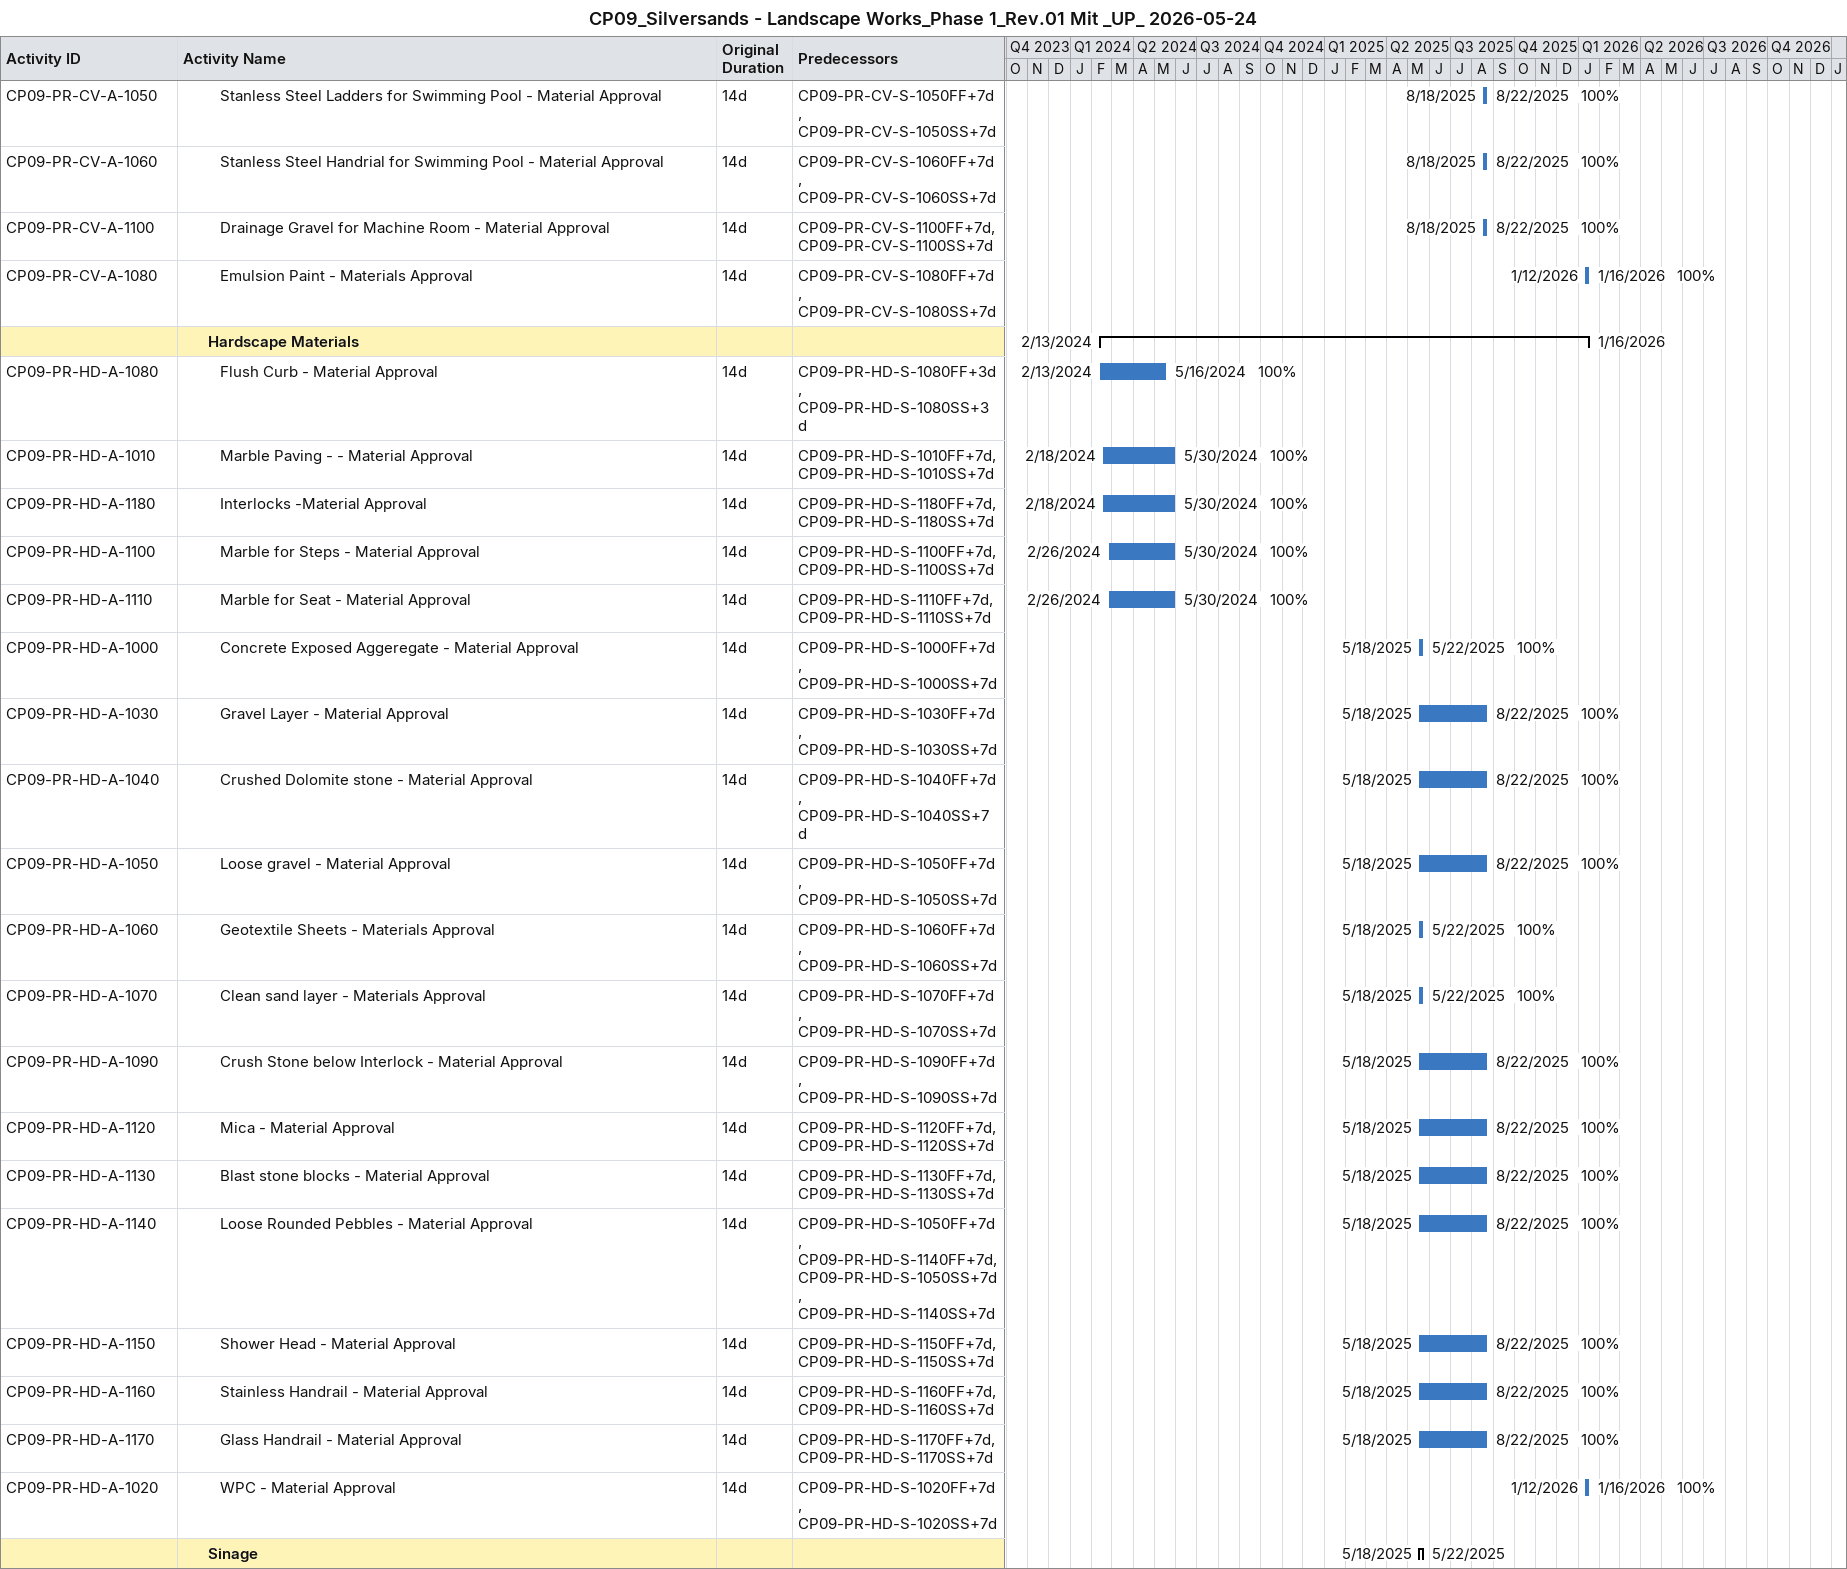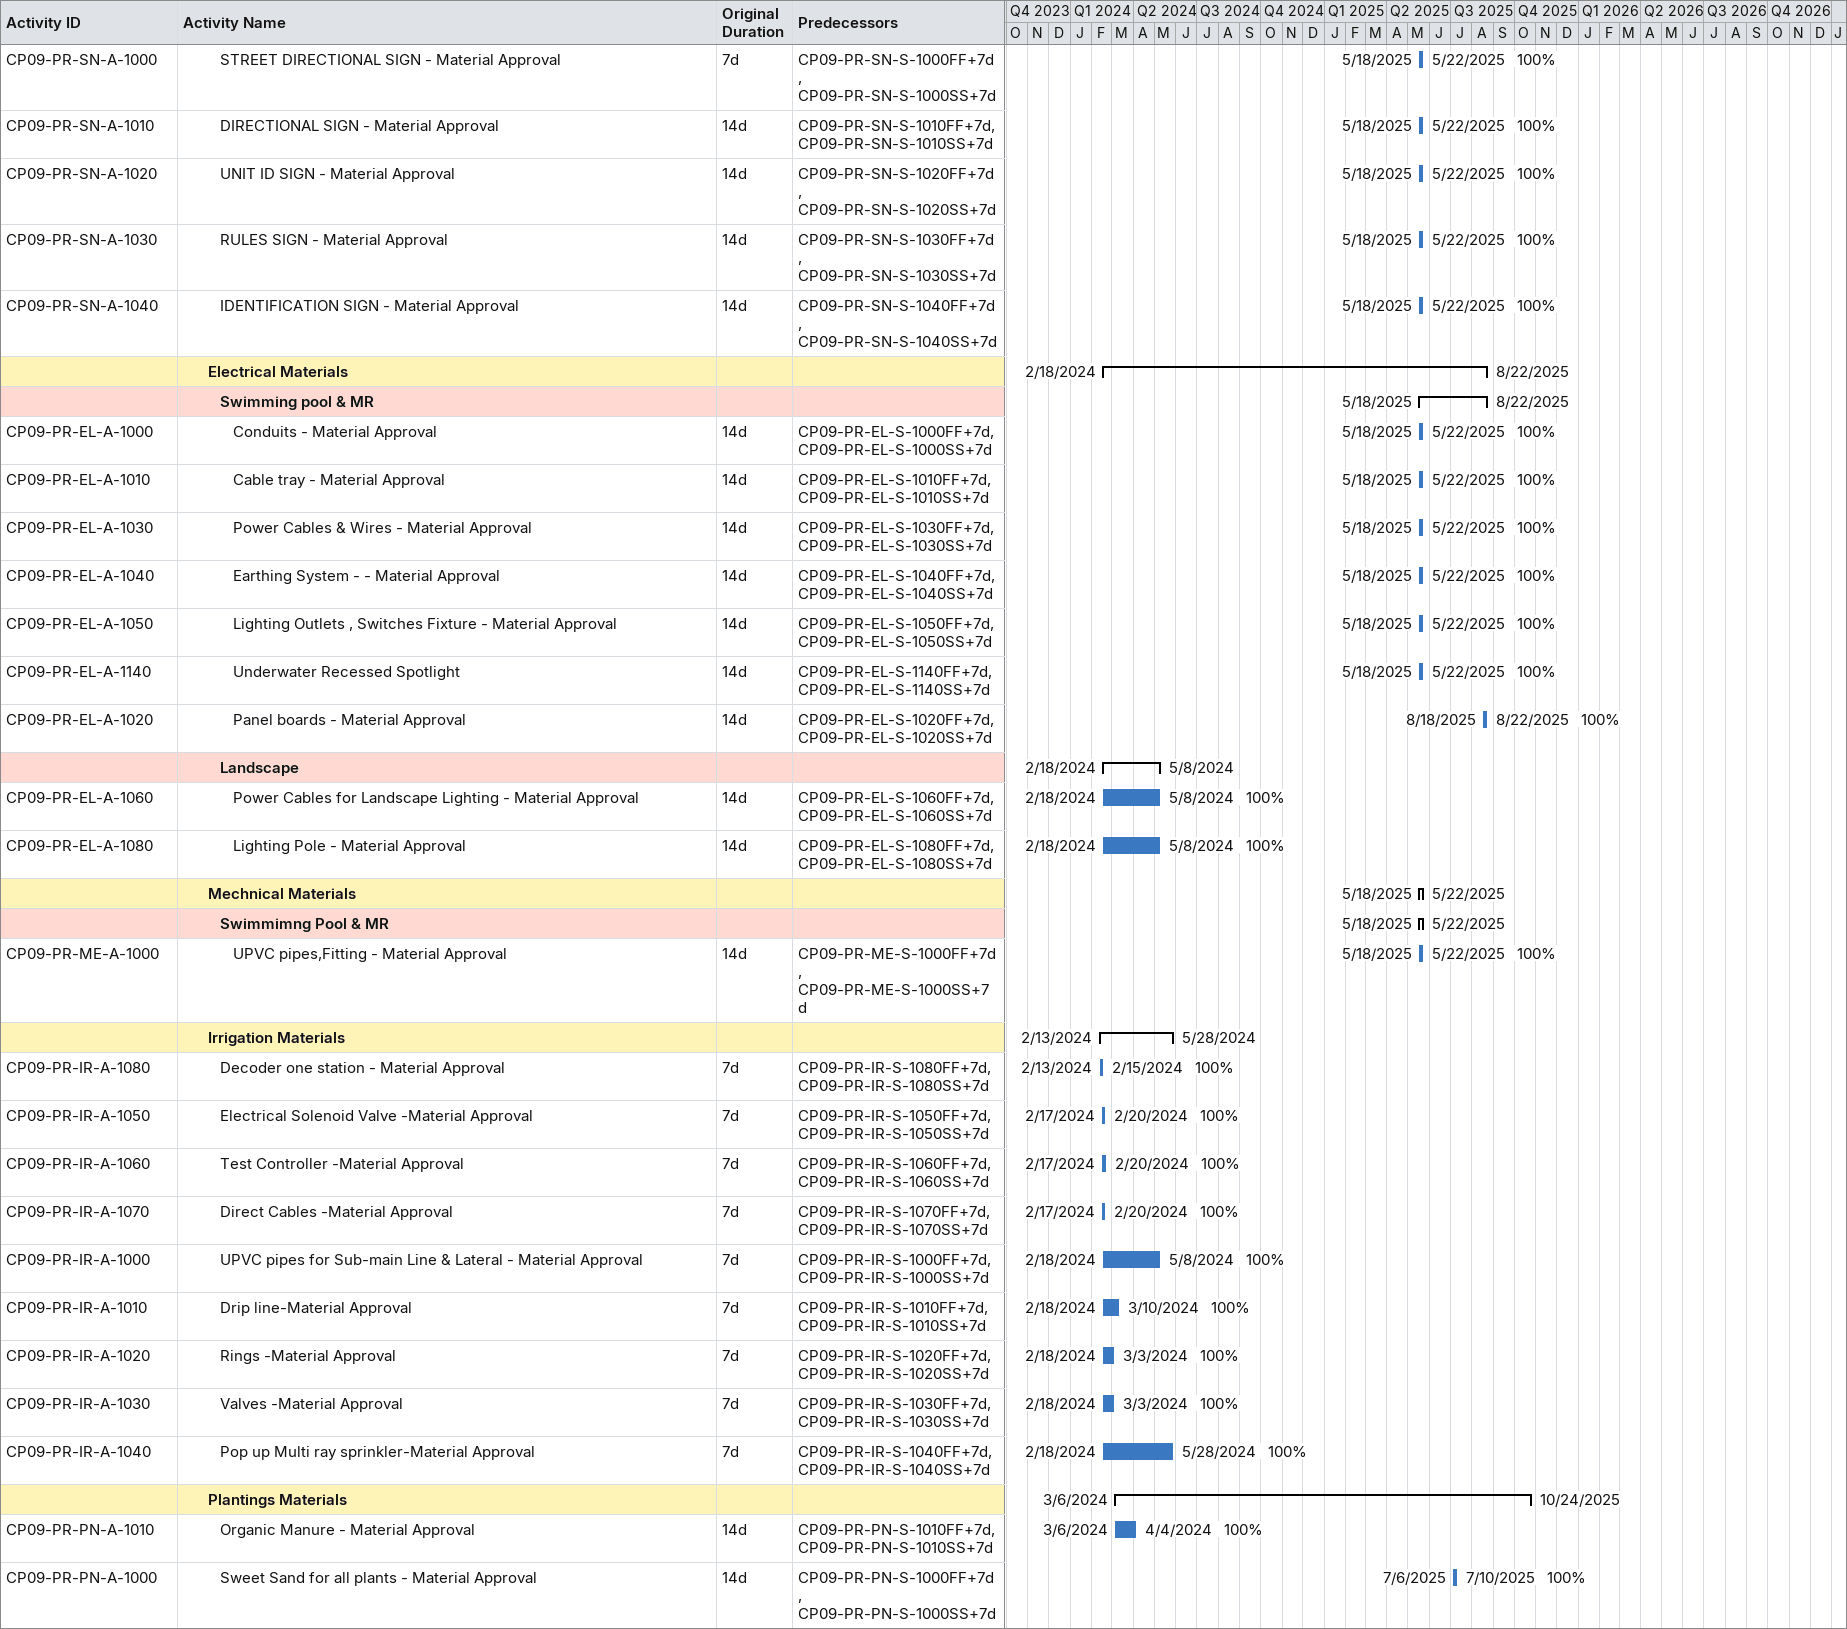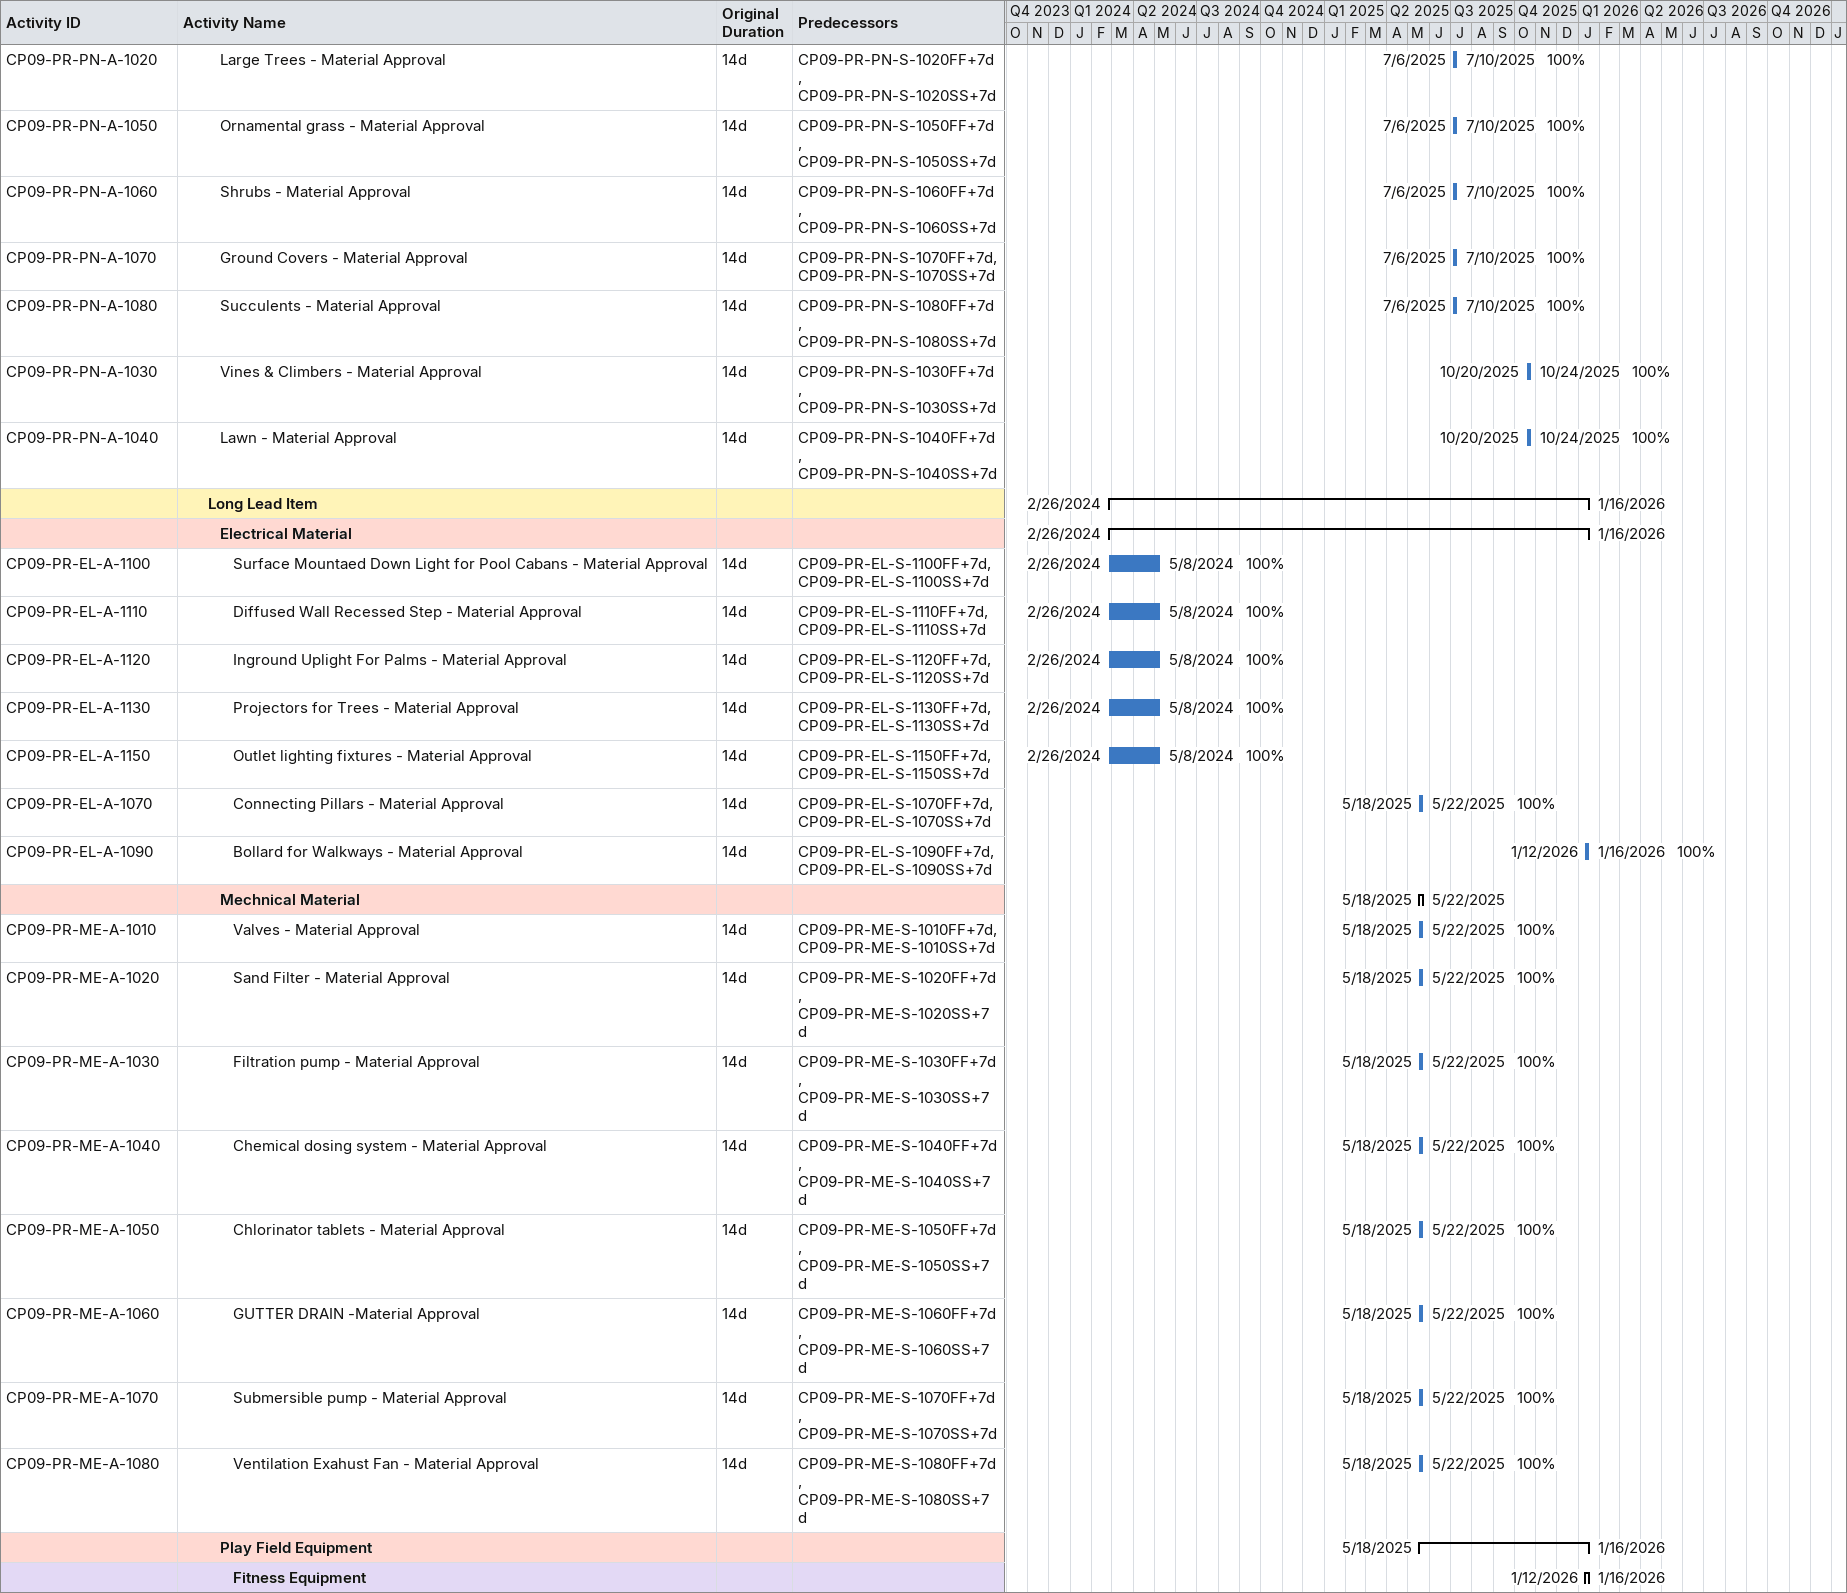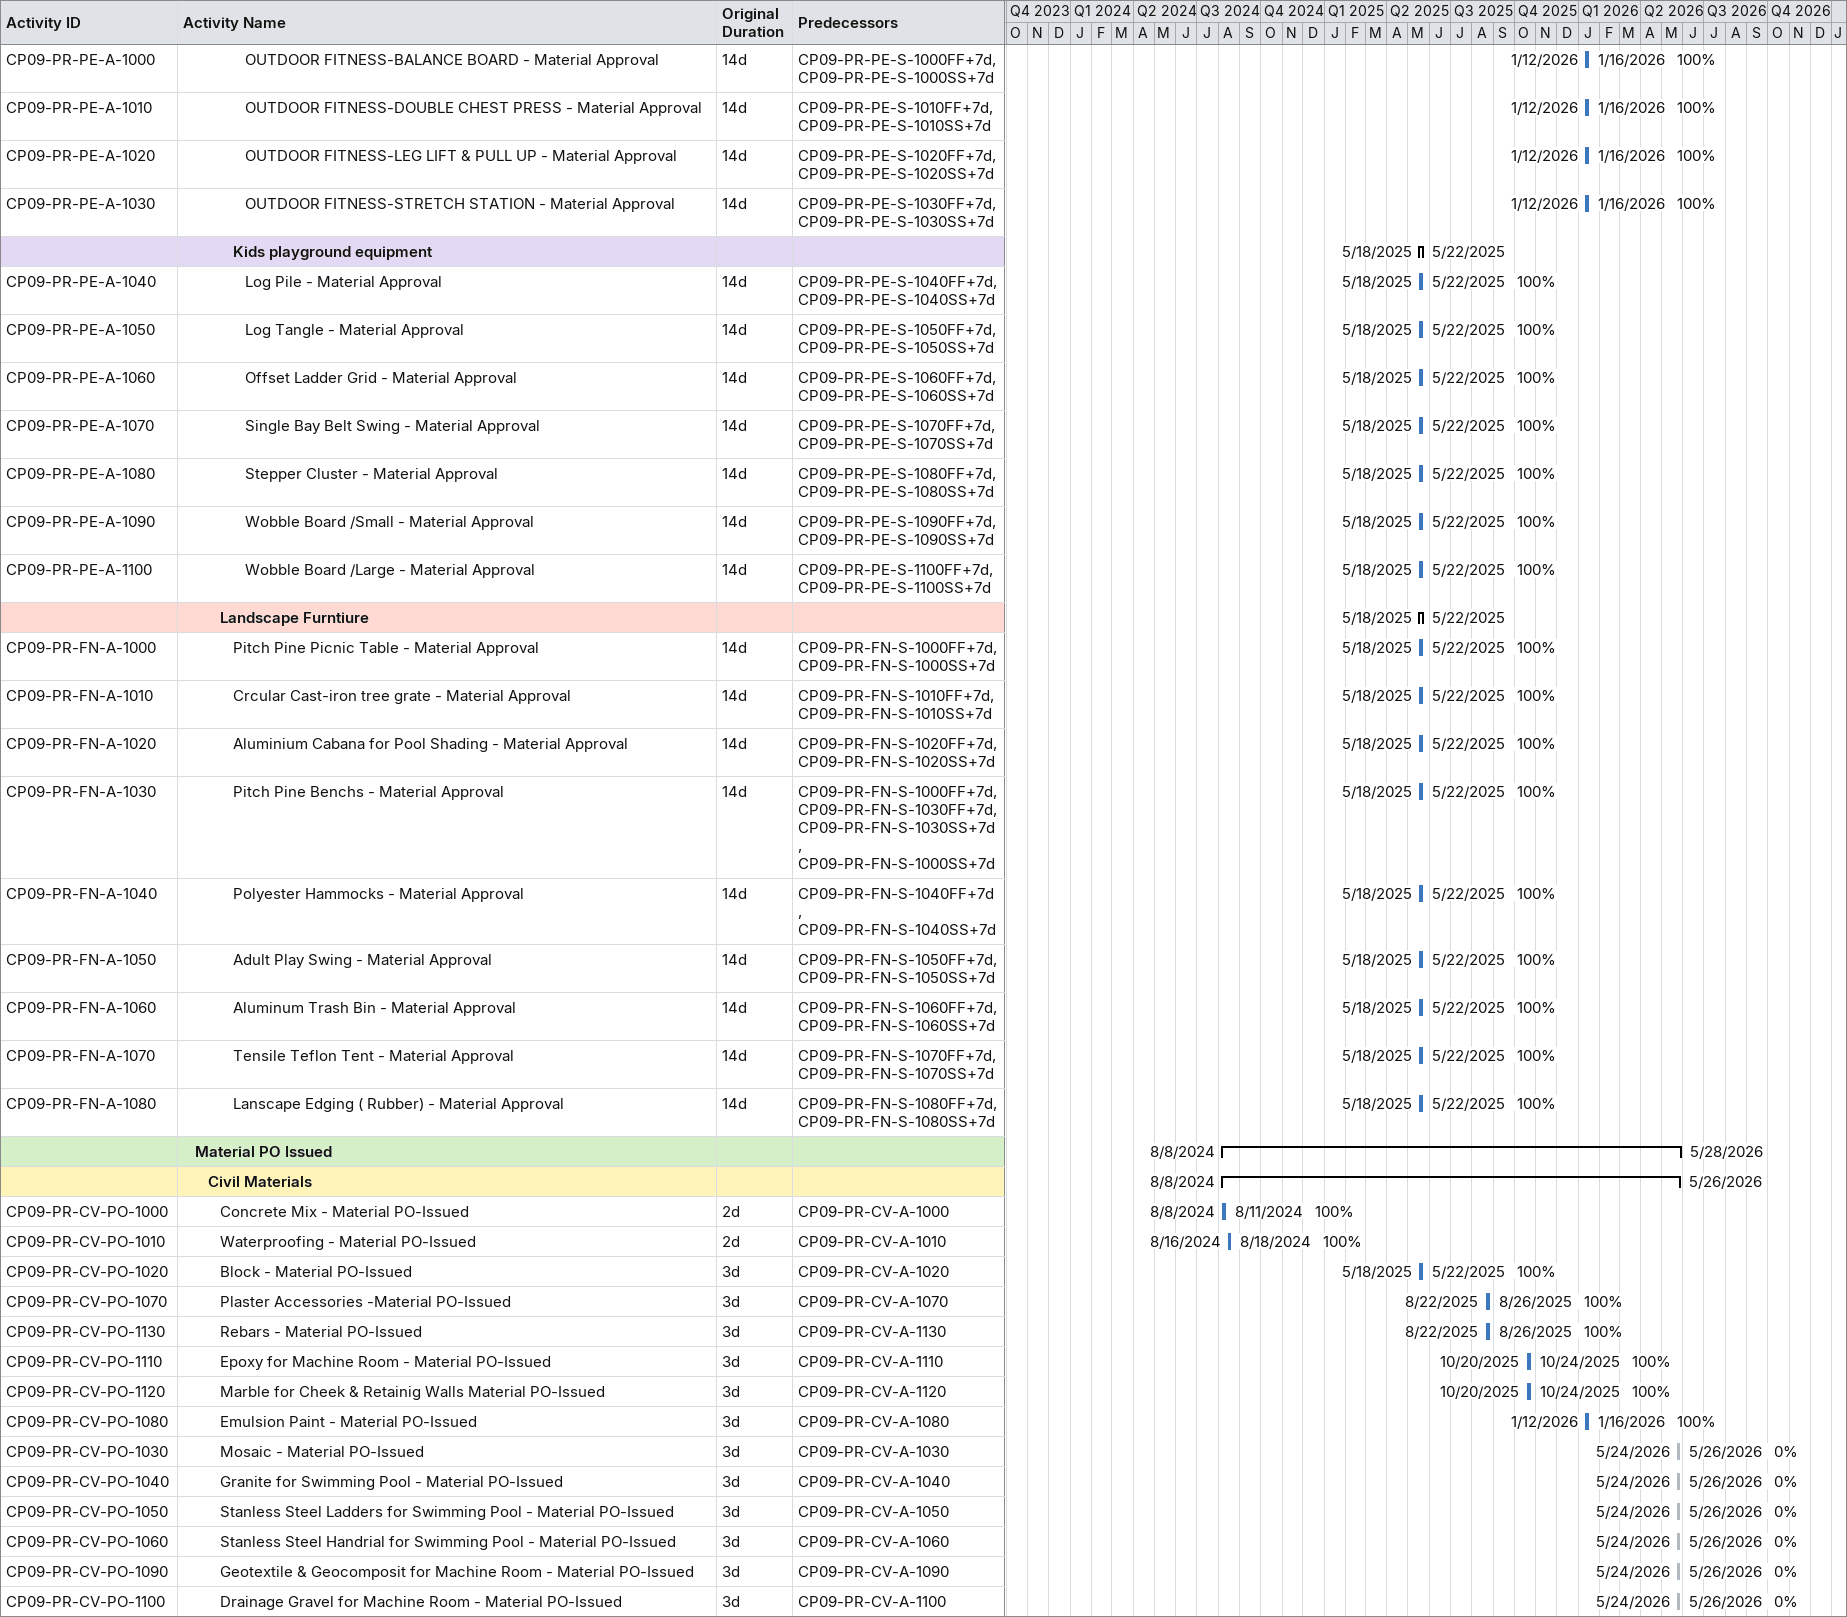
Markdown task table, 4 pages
CP09_Silversands - Landscape Works_Phase 1_Rev.01 Mit _UP_ 2026-05-24

| ID | Level | Task | Original duration | Start | Finish | Predecessors | % complete |
|---|---|---|---|---|---|---|---|
| CP09-PR-CV-A-1050 | 4 | Stanless Steel Ladders for Swimming Pool - Material Approval | 14d | 2025-08-18 | 2025-08-22 | CP09-PR-CV-S-1050FF+7d, CP09-PR-CV-S-1050SS+7d | 100 |
| CP09-PR-CV-A-1060 | 4 | Stanless Steel Handrial for Swimming Pool - Material Approval | 14d | 2025-08-18 | 2025-08-22 | CP09-PR-CV-S-1060FF+7d, CP09-PR-CV-S-1060SS+7d | 100 |
| CP09-PR-CV-A-1100 | 4 | Drainage Gravel for Machine Room - Material Approval | 14d | 2025-08-18 | 2025-08-22 | CP09-PR-CV-S-1100FF+7d, CP09-PR-CV-S-1100SS+7d | 100 |
| CP09-PR-CV-A-1080 | 4 | Emulsion Paint - Materials Approval | 14d | 2026-01-12 | 2026-01-16 | CP09-PR-CV-S-1080FF+7d, CP09-PR-CV-S-1080SS+7d | 100 |
|  | 3 | **Hardscape Materials** |  | 2024-02-13 | 2026-01-16 |  |  |
| CP09-PR-HD-A-1080 | 4 | Flush Curb - Material Approval | 14d | 2024-02-13 | 2024-05-16 | CP09-PR-HD-S-1080FF+3d, CP09-PR-HD-S-1080SS+3d | 100 |
| CP09-PR-HD-A-1010 | 4 | Marble Paving - - Material Approval | 14d | 2024-02-18 | 2024-05-30 | CP09-PR-HD-S-1010FF+7d, CP09-PR-HD-S-1010SS+7d | 100 |
| CP09-PR-HD-A-1180 | 4 | Interlocks -Material Approval | 14d | 2024-02-18 | 2024-05-30 | CP09-PR-HD-S-1180FF+7d, CP09-PR-HD-S-1180SS+7d | 100 |
| CP09-PR-HD-A-1100 | 4 | Marble for Steps - Material Approval | 14d | 2024-02-26 | 2024-05-30 | CP09-PR-HD-S-1100FF+7d, CP09-PR-HD-S-1100SS+7d | 100 |
| CP09-PR-HD-A-1110 | 4 | Marble for Seat - Material Approval | 14d | 2024-02-26 | 2024-05-30 | CP09-PR-HD-S-1110FF+7d, CP09-PR-HD-S-1110SS+7d | 100 |
| CP09-PR-HD-A-1000 | 4 | Concrete Exposed Aggeregate - Material Approval | 14d | 2025-05-18 | 2025-05-22 | CP09-PR-HD-S-1000FF+7d, CP09-PR-HD-S-1000SS+7d | 100 |
| CP09-PR-HD-A-1030 | 4 | Gravel Layer - Material Approval | 14d | 2025-05-18 | 2025-08-22 | CP09-PR-HD-S-1030FF+7d, CP09-PR-HD-S-1030SS+7d | 100 |
| CP09-PR-HD-A-1040 | 4 | Crushed Dolomite stone - Material Approval | 14d | 2025-05-18 | 2025-08-22 | CP09-PR-HD-S-1040FF+7d, CP09-PR-HD-S-1040SS+7d | 100 |
| CP09-PR-HD-A-1050 | 4 | Loose gravel - Material Approval | 14d | 2025-05-18 | 2025-08-22 | CP09-PR-HD-S-1050FF+7d, CP09-PR-HD-S-1050SS+7d | 100 |
| CP09-PR-HD-A-1060 | 4 | Geotextile Sheets - Materials Approval | 14d | 2025-05-18 | 2025-05-22 | CP09-PR-HD-S-1060FF+7d, CP09-PR-HD-S-1060SS+7d | 100 |
| CP09-PR-HD-A-1070 | 4 | Clean sand layer - Materials Approval | 14d | 2025-05-18 | 2025-05-22 | CP09-PR-HD-S-1070FF+7d, CP09-PR-HD-S-1070SS+7d | 100 |
| CP09-PR-HD-A-1090 | 4 | Crush Stone below Interlock - Material Approval | 14d | 2025-05-18 | 2025-08-22 | CP09-PR-HD-S-1090FF+7d, CP09-PR-HD-S-1090SS+7d | 100 |
| CP09-PR-HD-A-1120 | 4 | Mica - Material Approval | 14d | 2025-05-18 | 2025-08-22 | CP09-PR-HD-S-1120FF+7d, CP09-PR-HD-S-1120SS+7d | 100 |
| CP09-PR-HD-A-1130 | 4 | Blast stone blocks - Material Approval | 14d | 2025-05-18 | 2025-08-22 | CP09-PR-HD-S-1130FF+7d, CP09-PR-HD-S-1130SS+7d | 100 |
| CP09-PR-HD-A-1140 | 4 | Loose Rounded Pebbles - Material Approval | 14d | 2025-05-18 | 2025-08-22 | CP09-PR-HD-S-1050FF+7d, CP09-PR-HD-S-1140FF+7d, CP09-PR-HD-S-1050SS+7d, CP09-PR-HD-S-1140SS+7d | 100 |
| CP09-PR-HD-A-1150 | 4 | Shower Head - Material Approval | 14d | 2025-05-18 | 2025-08-22 | CP09-PR-HD-S-1150FF+7d, CP09-PR-HD-S-1150SS+7d | 100 |
| CP09-PR-HD-A-1160 | 4 | Stainless Handrail - Material Approval | 14d | 2025-05-18 | 2025-08-22 | CP09-PR-HD-S-1160FF+7d, CP09-PR-HD-S-1160SS+7d | 100 |
| CP09-PR-HD-A-1170 | 4 | Glass Handrail - Material Approval | 14d | 2025-05-18 | 2025-08-22 | CP09-PR-HD-S-1170FF+7d, CP09-PR-HD-S-1170SS+7d | 100 |
| CP09-PR-HD-A-1020 | 4 | WPC - Material Approval | 14d | 2026-01-12 | 2026-01-16 | CP09-PR-HD-S-1020FF+7d, CP09-PR-HD-S-1020SS+7d | 100 |
|  | 3 | **Sinage** |  | 2025-05-18 | 2025-05-22 |  |  |
| CP09-PR-SN-A-1000 | 4 | STREET DIRECTIONAL SIGN - Material Approval | 7d | 2025-05-18 | 2025-05-22 | CP09-PR-SN-S-1000FF+7d, CP09-PR-SN-S-1000SS+7d | 100 |
| CP09-PR-SN-A-1010 | 4 | DIRECTIONAL SIGN - Material Approval | 14d | 2025-05-18 | 2025-05-22 | CP09-PR-SN-S-1010FF+7d, CP09-PR-SN-S-1010SS+7d | 100 |
| CP09-PR-SN-A-1020 | 4 | UNIT ID SIGN - Material Approval | 14d | 2025-05-18 | 2025-05-22 | CP09-PR-SN-S-1020FF+7d, CP09-PR-SN-S-1020SS+7d | 100 |
| CP09-PR-SN-A-1030 | 4 | RULES SIGN - Material Approval | 14d | 2025-05-18 | 2025-05-22 | CP09-PR-SN-S-1030FF+7d, CP09-PR-SN-S-1030SS+7d | 100 |
| CP09-PR-SN-A-1040 | 4 | IDENTIFICATION SIGN - Material Approval | 14d | 2025-05-18 | 2025-05-22 | CP09-PR-SN-S-1040FF+7d, CP09-PR-SN-S-1040SS+7d | 100 |
|  | 3 | **Electrical Materials** |  | 2024-02-18 | 2025-08-22 |  |  |
|  | 4 | **Swimming pool & MR** |  | 2025-05-18 | 2025-08-22 |  |  |
| CP09-PR-EL-A-1000 | 5 | Conduits - Material Approval | 14d | 2025-05-18 | 2025-05-22 | CP09-PR-EL-S-1000FF+7d, CP09-PR-EL-S-1000SS+7d | 100 |
| CP09-PR-EL-A-1010 | 5 | Cable tray - Material Approval | 14d | 2025-05-18 | 2025-05-22 | CP09-PR-EL-S-1010FF+7d, CP09-PR-EL-S-1010SS+7d | 100 |
| CP09-PR-EL-A-1030 | 5 | Power Cables & Wires - Material Approval | 14d | 2025-05-18 | 2025-05-22 | CP09-PR-EL-S-1030FF+7d, CP09-PR-EL-S-1030SS+7d | 100 |
| CP09-PR-EL-A-1040 | 5 | Earthing System - - Material Approval | 14d | 2025-05-18 | 2025-05-22 | CP09-PR-EL-S-1040FF+7d, CP09-PR-EL-S-1040SS+7d | 100 |
| CP09-PR-EL-A-1050 | 5 | Lighting Outlets , Switches Fixture - Material Approval | 14d | 2025-05-18 | 2025-05-22 | CP09-PR-EL-S-1050FF+7d, CP09-PR-EL-S-1050SS+7d | 100 |
| CP09-PR-EL-A-1140 | 5 | Underwater Recessed Spotlight | 14d | 2025-05-18 | 2025-05-22 | CP09-PR-EL-S-1140FF+7d, CP09-PR-EL-S-1140SS+7d | 100 |
| CP09-PR-EL-A-1020 | 5 | Panel boards - Material Approval | 14d | 2025-08-18 | 2025-08-22 | CP09-PR-EL-S-1020FF+7d, CP09-PR-EL-S-1020SS+7d | 100 |
|  | 4 | **Landscape** |  | 2024-02-18 | 2024-05-08 |  |  |
| CP09-PR-EL-A-1060 | 5 | Power Cables for Landscape Lighting - Material Approval | 14d | 2024-02-18 | 2024-05-08 | CP09-PR-EL-S-1060FF+7d, CP09-PR-EL-S-1060SS+7d | 100 |
| CP09-PR-EL-A-1080 | 5 | Lighting Pole - Material Approval | 14d | 2024-02-18 | 2024-05-08 | CP09-PR-EL-S-1080FF+7d, CP09-PR-EL-S-1080SS+7d | 100 |
|  | 3 | **Mechnical Materials** |  | 2025-05-18 | 2025-05-22 |  |  |
|  | 4 | **Swimmimng Pool & MR** |  | 2025-05-18 | 2025-05-22 |  |  |
| CP09-PR-ME-A-1000 | 5 | UPVC pipes,Fitting - Material Approval | 14d | 2025-05-18 | 2025-05-22 | CP09-PR-ME-S-1000FF+7d, CP09-PR-ME-S-1000SS+7d | 100 |
|  | 3 | **Irrigation Materials** |  | 2024-02-13 | 2024-05-28 |  |  |
| CP09-PR-IR-A-1080 | 4 | Decoder one station - Material Approval | 7d | 2024-02-13 | 2024-02-15 | CP09-PR-IR-S-1080FF+7d, CP09-PR-IR-S-1080SS+7d | 100 |
| CP09-PR-IR-A-1050 | 4 | Electrical Solenoid Valve -Material Approval | 7d | 2024-02-17 | 2024-02-20 | CP09-PR-IR-S-1050FF+7d, CP09-PR-IR-S-1050SS+7d | 100 |
| CP09-PR-IR-A-1060 | 4 | Test Controller -Material Approval | 7d | 2024-02-17 | 2024-02-20 | CP09-PR-IR-S-1060FF+7d, CP09-PR-IR-S-1060SS+7d | 100 |
| CP09-PR-IR-A-1070 | 4 | Direct Cables -Material Approval | 7d | 2024-02-17 | 2024-02-20 | CP09-PR-IR-S-1070FF+7d, CP09-PR-IR-S-1070SS+7d | 100 |
| CP09-PR-IR-A-1000 | 4 | UPVC pipes for Sub-main Line & Lateral - Material Approval | 7d | 2024-02-18 | 2024-05-08 | CP09-PR-IR-S-1000FF+7d, CP09-PR-IR-S-1000SS+7d | 100 |
| CP09-PR-IR-A-1010 | 4 | Drip line-Material Approval | 7d | 2024-02-18 | 2024-03-10 | CP09-PR-IR-S-1010FF+7d, CP09-PR-IR-S-1010SS+7d | 100 |
| CP09-PR-IR-A-1020 | 4 | Rings -Material Approval | 7d | 2024-02-18 | 2024-03-03 | CP09-PR-IR-S-1020FF+7d, CP09-PR-IR-S-1020SS+7d | 100 |
| CP09-PR-IR-A-1030 | 4 | Valves -Material Approval | 7d | 2024-02-18 | 2024-03-03 | CP09-PR-IR-S-1030FF+7d, CP09-PR-IR-S-1030SS+7d | 100 |
| CP09-PR-IR-A-1040 | 4 | Pop up Multi ray sprinkler-Material Approval | 7d | 2024-02-18 | 2024-05-28 | CP09-PR-IR-S-1040FF+7d, CP09-PR-IR-S-1040SS+7d | 100 |
|  | 3 | **Plantings Materials** |  | 2024-03-06 | 2025-10-24 |  |  |
| CP09-PR-PN-A-1010 | 4 | Organic Manure - Material Approval | 14d | 2024-03-06 | 2024-04-04 | CP09-PR-PN-S-1010FF+7d, CP09-PR-PN-S-1010SS+7d | 100 |
| CP09-PR-PN-A-1000 | 4 | Sweet Sand for all plants - Material Approval | 14d | 2025-07-06 | 2025-07-10 | CP09-PR-PN-S-1000FF+7d, CP09-PR-PN-S-1000SS+7d | 100 |
| CP09-PR-PN-A-1020 | 4 | Large Trees - Material Approval | 14d | 2025-07-06 | 2025-07-10 | CP09-PR-PN-S-1020FF+7d, CP09-PR-PN-S-1020SS+7d | 100 |
| CP09-PR-PN-A-1050 | 4 | Ornamental grass - Material Approval | 14d | 2025-07-06 | 2025-07-10 | CP09-PR-PN-S-1050FF+7d, CP09-PR-PN-S-1050SS+7d | 100 |
| CP09-PR-PN-A-1060 | 4 | Shrubs - Material Approval | 14d | 2025-07-06 | 2025-07-10 | CP09-PR-PN-S-1060FF+7d, CP09-PR-PN-S-1060SS+7d | 100 |
| CP09-PR-PN-A-1070 | 4 | Ground Covers - Material Approval | 14d | 2025-07-06 | 2025-07-10 | CP09-PR-PN-S-1070FF+7d, CP09-PR-PN-S-1070SS+7d | 100 |
| CP09-PR-PN-A-1080 | 4 | Succulents - Material Approval | 14d | 2025-07-06 | 2025-07-10 | CP09-PR-PN-S-1080FF+7d, CP09-PR-PN-S-1080SS+7d | 100 |
| CP09-PR-PN-A-1030 | 4 | Vines & Climbers - Material Approval | 14d | 2025-10-20 | 2025-10-24 | CP09-PR-PN-S-1030FF+7d, CP09-PR-PN-S-1030SS+7d | 100 |
| CP09-PR-PN-A-1040 | 4 | Lawn - Material Approval | 14d | 2025-10-20 | 2025-10-24 | CP09-PR-PN-S-1040FF+7d, CP09-PR-PN-S-1040SS+7d | 100 |
|  | 3 | **Long Lead Item** |  | 2024-02-26 | 2026-01-16 |  |  |
|  | 4 | **Electrical Material** |  | 2024-02-26 | 2026-01-16 |  |  |
| CP09-PR-EL-A-1100 | 5 | Surface Mountaed Down Light for Pool Cabans - Material Approval | 14d | 2024-02-26 | 2024-05-08 | CP09-PR-EL-S-1100FF+7d, CP09-PR-EL-S-1100SS+7d | 100 |
| CP09-PR-EL-A-1110 | 5 | Diffused Wall Recessed Step - Material Approval | 14d | 2024-02-26 | 2024-05-08 | CP09-PR-EL-S-1110FF+7d, CP09-PR-EL-S-1110SS+7d | 100 |
| CP09-PR-EL-A-1120 | 5 | Inground Uplight For Palms - Material Approval | 14d | 2024-02-26 | 2024-05-08 | CP09-PR-EL-S-1120FF+7d, CP09-PR-EL-S-1120SS+7d | 100 |
| CP09-PR-EL-A-1130 | 5 | Projectors for Trees - Material Approval | 14d | 2024-02-26 | 2024-05-08 | CP09-PR-EL-S-1130FF+7d, CP09-PR-EL-S-1130SS+7d | 100 |
| CP09-PR-EL-A-1150 | 5 | Outlet lighting fixtures - Material Approval | 14d | 2024-02-26 | 2024-05-08 | CP09-PR-EL-S-1150FF+7d, CP09-PR-EL-S-1150SS+7d | 100 |
| CP09-PR-EL-A-1070 | 5 | Connecting Pillars - Material Approval | 14d | 2025-05-18 | 2025-05-22 | CP09-PR-EL-S-1070FF+7d, CP09-PR-EL-S-1070SS+7d | 100 |
| CP09-PR-EL-A-1090 | 5 | Bollard for Walkways - Material Approval | 14d | 2026-01-12 | 2026-01-16 | CP09-PR-EL-S-1090FF+7d, CP09-PR-EL-S-1090SS+7d | 100 |
|  | 4 | **Mechnical Material** |  | 2025-05-18 | 2025-05-22 |  |  |
| CP09-PR-ME-A-1010 | 5 | Valves - Material Approval | 14d | 2025-05-18 | 2025-05-22 | CP09-PR-ME-S-1010FF+7d, CP09-PR-ME-S-1010SS+7d | 100 |
| CP09-PR-ME-A-1020 | 5 | Sand Filter - Material Approval | 14d | 2025-05-18 | 2025-05-22 | CP09-PR-ME-S-1020FF+7d, CP09-PR-ME-S-1020SS+7d | 100 |
| CP09-PR-ME-A-1030 | 5 | Filtration pump - Material Approval | 14d | 2025-05-18 | 2025-05-22 | CP09-PR-ME-S-1030FF+7d, CP09-PR-ME-S-1030SS+7d | 100 |
| CP09-PR-ME-A-1040 | 5 | Chemical dosing system - Material Approval | 14d | 2025-05-18 | 2025-05-22 | CP09-PR-ME-S-1040FF+7d, CP09-PR-ME-S-1040SS+7d | 100 |
| CP09-PR-ME-A-1050 | 5 | Chlorinator tablets - Material Approval | 14d | 2025-05-18 | 2025-05-22 | CP09-PR-ME-S-1050FF+7d, CP09-PR-ME-S-1050SS+7d | 100 |
| CP09-PR-ME-A-1060 | 5 | GUTTER DRAIN -Material Approval | 14d | 2025-05-18 | 2025-05-22 | CP09-PR-ME-S-1060FF+7d, CP09-PR-ME-S-1060SS+7d | 100 |
| CP09-PR-ME-A-1070 | 5 | Submersible pump - Material Approval | 14d | 2025-05-18 | 2025-05-22 | CP09-PR-ME-S-1070FF+7d, CP09-PR-ME-S-1070SS+7d | 100 |
| CP09-PR-ME-A-1080 | 5 | Ventilation Exahust Fan - Material Approval | 14d | 2025-05-18 | 2025-05-22 | CP09-PR-ME-S-1080FF+7d, CP09-PR-ME-S-1080SS+7d | 100 |
|  | 4 | **Play Field Equipment** |  | 2025-05-18 | 2026-01-16 |  |  |
|  | 5 | **Fitness Equipment** |  | 2026-01-12 | 2026-01-16 |  |  |
| CP09-PR-PE-A-1000 | 6 | OUTDOOR FITNESS-BALANCE BOARD - Material Approval | 14d | 2026-01-12 | 2026-01-16 | CP09-PR-PE-S-1000FF+7d, CP09-PR-PE-S-1000SS+7d | 100 |
| CP09-PR-PE-A-1010 | 6 | OUTDOOR FITNESS-DOUBLE CHEST PRESS - Material Approval | 14d | 2026-01-12 | 2026-01-16 | CP09-PR-PE-S-1010FF+7d, CP09-PR-PE-S-1010SS+7d | 100 |
| CP09-PR-PE-A-1020 | 6 | OUTDOOR FITNESS-LEG LIFT & PULL UP - Material Approval | 14d | 2026-01-12 | 2026-01-16 | CP09-PR-PE-S-1020FF+7d, CP09-PR-PE-S-1020SS+7d | 100 |
| CP09-PR-PE-A-1030 | 6 | OUTDOOR FITNESS-STRETCH STATION - Material Approval | 14d | 2026-01-12 | 2026-01-16 | CP09-PR-PE-S-1030FF+7d, CP09-PR-PE-S-1030SS+7d | 100 |
|  | 5 | **Kids playground equipment** |  | 2025-05-18 | 2025-05-22 |  |  |
| CP09-PR-PE-A-1040 | 6 | Log Pile - Material Approval | 14d | 2025-05-18 | 2025-05-22 | CP09-PR-PE-S-1040FF+7d, CP09-PR-PE-S-1040SS+7d | 100 |
| CP09-PR-PE-A-1050 | 6 | Log Tangle - Material Approval | 14d | 2025-05-18 | 2025-05-22 | CP09-PR-PE-S-1050FF+7d, CP09-PR-PE-S-1050SS+7d | 100 |
| CP09-PR-PE-A-1060 | 6 | Offset Ladder Grid - Material Approval | 14d | 2025-05-18 | 2025-05-22 | CP09-PR-PE-S-1060FF+7d, CP09-PR-PE-S-1060SS+7d | 100 |
| CP09-PR-PE-A-1070 | 6 | Single Bay Belt Swing - Material Approval | 14d | 2025-05-18 | 2025-05-22 | CP09-PR-PE-S-1070FF+7d, CP09-PR-PE-S-1070SS+7d | 100 |
| CP09-PR-PE-A-1080 | 6 | Stepper Cluster - Material Approval | 14d | 2025-05-18 | 2025-05-22 | CP09-PR-PE-S-1080FF+7d, CP09-PR-PE-S-1080SS+7d | 100 |
| CP09-PR-PE-A-1090 | 6 | Wobble Board /Small - Material Approval | 14d | 2025-05-18 | 2025-05-22 | CP09-PR-PE-S-1090FF+7d, CP09-PR-PE-S-1090SS+7d | 100 |
| CP09-PR-PE-A-1100 | 6 | Wobble Board /Large - Material Approval | 14d | 2025-05-18 | 2025-05-22 | CP09-PR-PE-S-1100FF+7d, CP09-PR-PE-S-1100SS+7d | 100 |
|  | 4 | **Landscape Furntiure** |  | 2025-05-18 | 2025-05-22 |  |  |
| CP09-PR-FN-A-1000 | 5 | Pitch Pine Picnic Table - Material Approval | 14d | 2025-05-18 | 2025-05-22 | CP09-PR-FN-S-1000FF+7d, CP09-PR-FN-S-1000SS+7d | 100 |
| CP09-PR-FN-A-1010 | 5 | Crcular Cast-iron tree grate - Material Approval | 14d | 2025-05-18 | 2025-05-22 | CP09-PR-FN-S-1010FF+7d, CP09-PR-FN-S-1010SS+7d | 100 |
| CP09-PR-FN-A-1020 | 5 | Aluminium Cabana for Pool Shading - Material Approval | 14d | 2025-05-18 | 2025-05-22 | CP09-PR-FN-S-1020FF+7d, CP09-PR-FN-S-1020SS+7d | 100 |
| CP09-PR-FN-A-1030 | 5 | Pitch Pine Benchs - Material Approval | 14d | 2025-05-18 | 2025-05-22 | CP09-PR-FN-S-1000FF+7d, CP09-PR-FN-S-1030FF+7d, CP09-PR-FN-S-1030SS+7d, CP09-PR-FN-S-1000SS+7d | 100 |
| CP09-PR-FN-A-1040 | 5 | Polyester Hammocks - Material Approval | 14d | 2025-05-18 | 2025-05-22 | CP09-PR-FN-S-1040FF+7d, CP09-PR-FN-S-1040SS+7d | 100 |
| CP09-PR-FN-A-1050 | 5 | Adult Play Swing - Material Approval | 14d | 2025-05-18 | 2025-05-22 | CP09-PR-FN-S-1050FF+7d, CP09-PR-FN-S-1050SS+7d | 100 |
| CP09-PR-FN-A-1060 | 5 | Aluminum Trash Bin - Material Approval | 14d | 2025-05-18 | 2025-05-22 | CP09-PR-FN-S-1060FF+7d, CP09-PR-FN-S-1060SS+7d | 100 |
| CP09-PR-FN-A-1070 | 5 | Tensile Teflon Tent - Material Approval | 14d | 2025-05-18 | 2025-05-22 | CP09-PR-FN-S-1070FF+7d, CP09-PR-FN-S-1070SS+7d | 100 |
| CP09-PR-FN-A-1080 | 5 | Lanscape Edging ( Rubber) - Material Approval | 14d | 2025-05-18 | 2025-05-22 | CP09-PR-FN-S-1080FF+7d, CP09-PR-FN-S-1080SS+7d | 100 |
|  | 2 | **Material PO Issued** |  | 2024-08-08 | 2026-05-28 |  |  |
|  | 3 | **Civil Materials** |  | 2024-08-08 | 2026-05-26 |  |  |
| CP09-PR-CV-PO-1000 | 4 | Concrete Mix - Material PO-Issued | 2d | 2024-08-08 | 2024-08-11 | CP09-PR-CV-A-1000 | 100 |
| CP09-PR-CV-PO-1010 | 4 | Waterproofing - Material PO-Issued | 2d | 2024-08-16 | 2024-08-18 | CP09-PR-CV-A-1010 | 100 |
| CP09-PR-CV-PO-1020 | 4 | Block - Material PO-Issued | 3d | 2025-05-18 | 2025-05-22 | CP09-PR-CV-A-1020 | 100 |
| CP09-PR-CV-PO-1070 | 4 | Plaster Accessories -Material PO-Issued | 3d | 2025-08-22 | 2025-08-26 | CP09-PR-CV-A-1070 | 100 |
| CP09-PR-CV-PO-1130 | 4 | Rebars - Material PO-Issued | 3d | 2025-08-22 | 2025-08-26 | CP09-PR-CV-A-1130 | 100 |
| CP09-PR-CV-PO-1110 | 4 | Epoxy for Machine Room - Material PO-Issued | 3d | 2025-10-20 | 2025-10-24 | CP09-PR-CV-A-1110 | 100 |
| CP09-PR-CV-PO-1120 | 4 | Marble for Cheek & Retainig Walls Material PO-Issued | 3d | 2025-10-20 | 2025-10-24 | CP09-PR-CV-A-1120 | 100 |
| CP09-PR-CV-PO-1080 | 4 | Emulsion Paint - Material PO-Issued | 3d | 2026-01-12 | 2026-01-16 | CP09-PR-CV-A-1080 | 100 |
| CP09-PR-CV-PO-1030 | 4 | Mosaic - Material PO-Issued | 3d | 2026-05-24 | 2026-05-26 | CP09-PR-CV-A-1030 | 0 |
| CP09-PR-CV-PO-1040 | 4 | Granite for Swimming Pool - Material PO-Issued | 3d | 2026-05-24 | 2026-05-26 | CP09-PR-CV-A-1040 | 0 |
| CP09-PR-CV-PO-1050 | 4 | Stanless Steel Ladders for Swimming Pool - Material PO-Issued | 3d | 2026-05-24 | 2026-05-26 | CP09-PR-CV-A-1050 | 0 |
| CP09-PR-CV-PO-1060 | 4 | Stanless Steel Handrial for Swimming Pool - Material PO-Issued | 3d | 2026-05-24 | 2026-05-26 | CP09-PR-CV-A-1060 | 0 |
| CP09-PR-CV-PO-1090 | 4 | Geotextile & Geocomposit for Machine Room - Material PO-Issued | 3d | 2026-05-24 | 2026-05-26 | CP09-PR-CV-A-1090 | 0 |
| CP09-PR-CV-PO-1100 | 4 | Drainage Gravel for Machine Room - Material PO-Issued | 3d | 2026-05-24 | 2026-05-26 | CP09-PR-CV-A-1100 | 0 |
